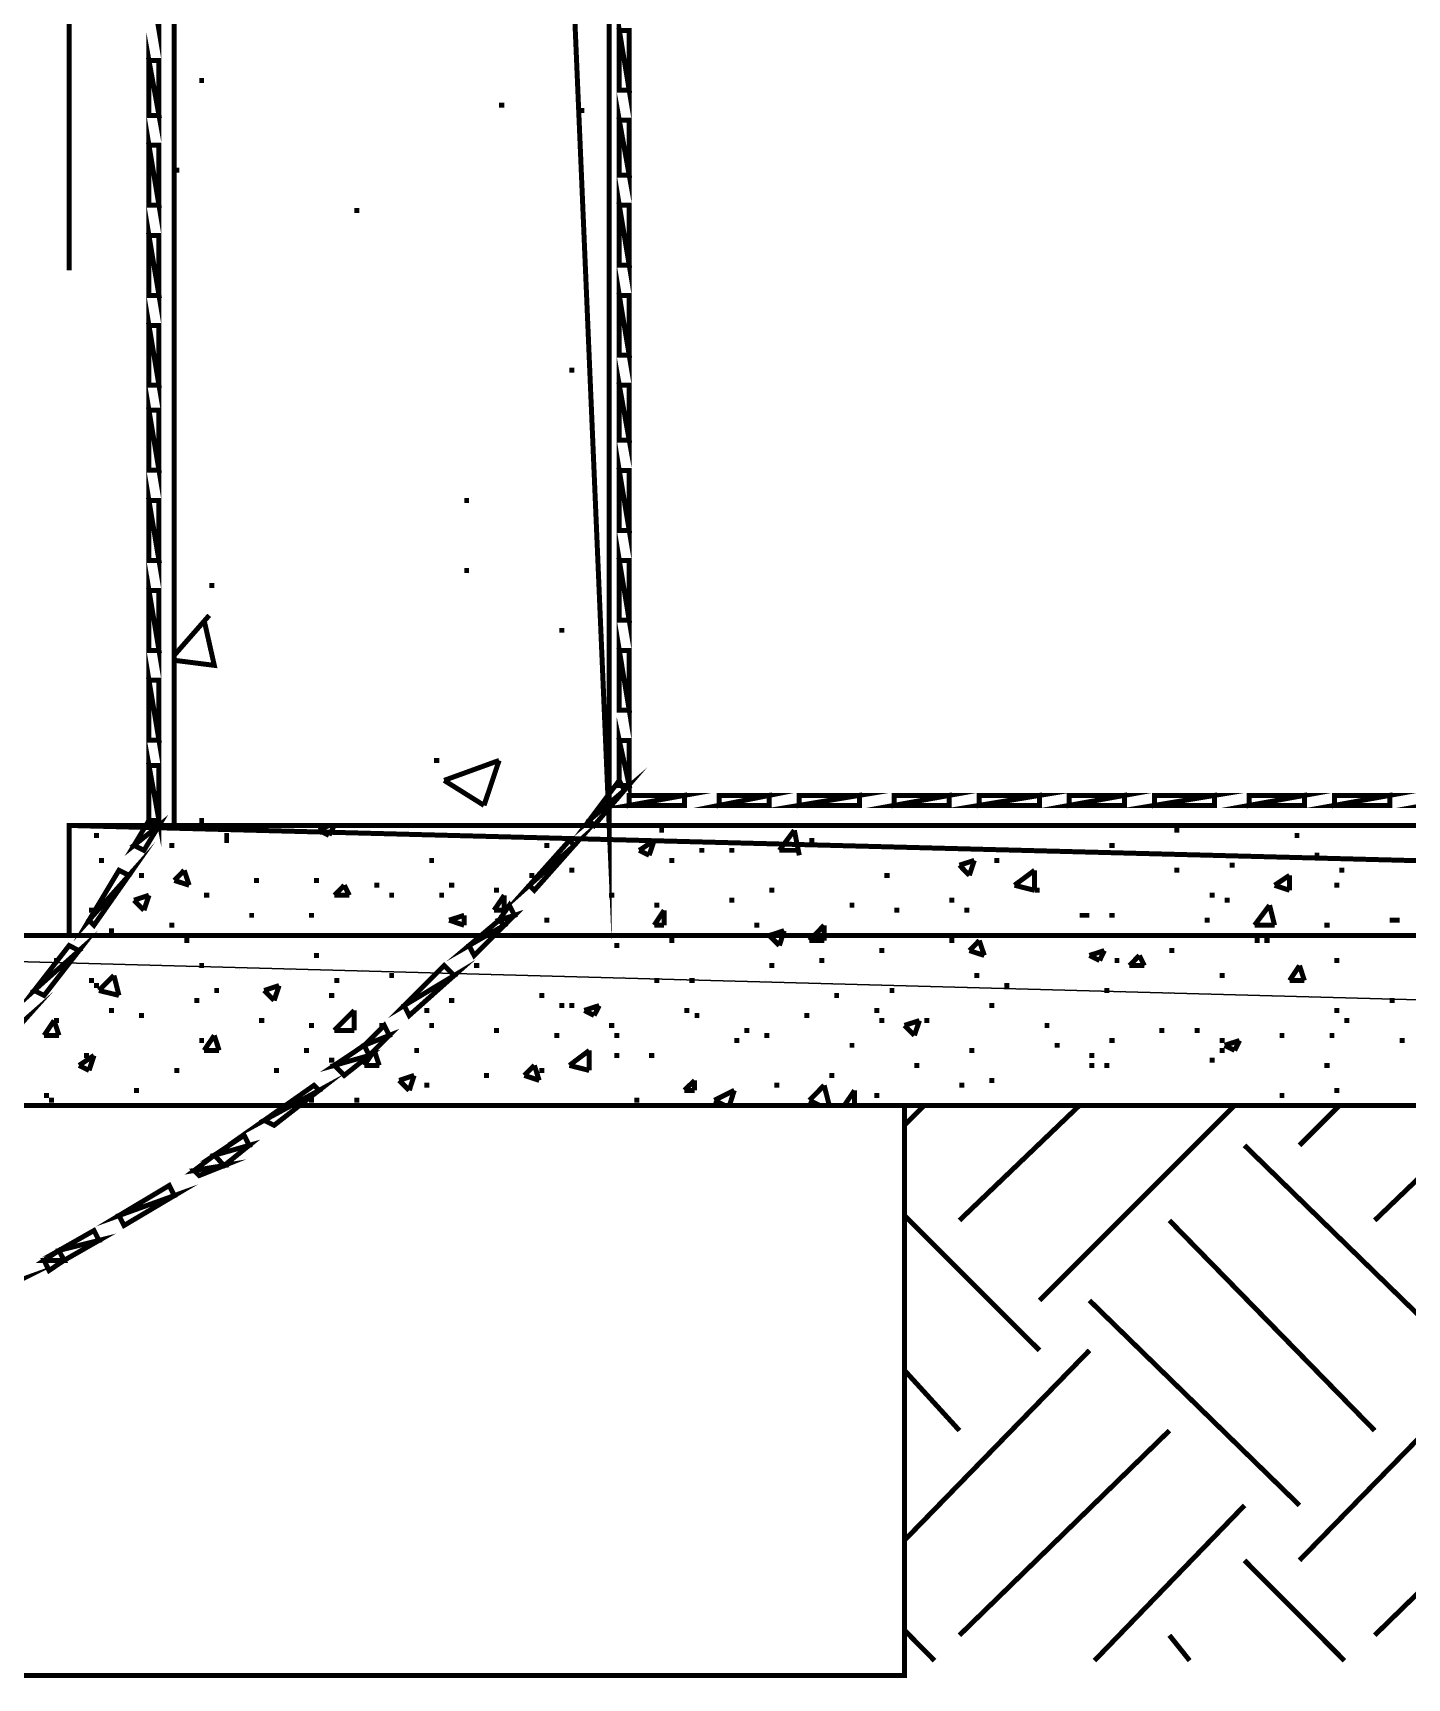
# Model space of a CAD drawing. Header units: metres. Extents: x -593 to 248, y 430 to 1024.
# Drawn here: x -511.76 to -500.11, y 860.85 to 874.8 of the extents above; entities that cross this region are included whole.
import ezdxf

# ---------------------------------------------------------------- set-up
doc = ezdxf.new("R2010")
doc.units = ezdxf.units.M
doc.header["$MEASUREMENT"] = 0
for name, color, linetype in [('C00-00-00-BLACK', 7, 'Continuous'), ('C00-FF-00', 3, 'Continuous'), ('C93-95-97', 253, 'Continuous'), ('C95-49-00', 34, 'Continuous')]:
    doc.layers.add(name, color=color, linetype=linetype)

msp = doc.modelspace()

# ---------------------------------------------------------------- linework, layer by layer
at = {"layer": 'C00-00-00-BLACK', "const_width": 0.0423}
for points in [[(-506.871, 868.083), (-506.871, 967.316)], [(-510.558, 958.754), (-510.558, 868.083), (-506.871, 868.083)], [(-510.516, 908.564), (-511.45, 908.564), (-511.45, 872.788)], [(-510.347, 874.399), (-510.305, 874.399)], [(-507.804, 874.188), (-507.76, 874.188)], [(-507.125, 874.145), (-507.082, 874.145)], [(-510.558, 873.637), (-510.516, 873.637)], [(-509.032, 873.296), (-508.99, 873.296)], [(-507.208, 871.942), (-507.167, 871.942)], [(-508.1, 870.838), (-508.059, 870.838)], [(-510.262, 870.118), (-510.219, 870.118)], [(-508.1, 870.245), (-508.059, 870.245)], [(-510.558, 869.526), (-510.262, 869.864)], [(-510.558, 869.483), (-510.219, 869.44), (-510.305, 869.822)], [(-507.294, 869.737), (-507.251, 869.737)], [(-508.355, 868.634), (-508.312, 868.634)], [(-508.27, 868.465), (-507.804, 868.634)], [(-507.932, 868.253), (-507.804, 868.634)], [(-508.27, 868.465), (-507.932, 868.253)], [(-511.45, 868.083), (-475.74, 868.083)], [(-511.45, 868.083), (-511.45, 867.15)], [(-510.347, 868.126), (-510.305, 868.126)], [(-509.416, 868.083), (-509.373, 868.083)], [(-509.331, 868.042), (-509.246, 868.083)], [(-509.331, 868.042), (-509.246, 867.999)], [(-509.246, 867.999), (-509.201, 868.083)], [(-506.446, 868.042), (-506.405, 868.042)], [(-505.428, 867.872), (-505.301, 868.042)], [(-505.259, 867.83), (-505.301, 868.042)], [(-505.005, 868.083), (-504.962, 868.083)], [(-503.052, 868.083), (-503.01, 868.083)], [(-502.079, 868.042), (-502.037, 868.042)], [(-501.652, 868.083), (-501.611, 868.083)], [(-511.239, 867.999), (-511.197, 867.999)], [(-510.601, 867.914), (-510.558, 867.914)], [(-510.135, 867.999), (-510.093, 867.999)], [(-510.135, 867.956), (-510.093, 867.956)], [(-507.42, 867.914), (-507.378, 867.914)], [(-506.616, 867.872), (-506.489, 867.956)], [(-506.532, 867.83), (-506.489, 867.956)], [(-505.174, 867.956), (-505.132, 867.956)], [(-502.629, 867.914), (-502.586, 867.914)], [(-501.06, 867.999), (-501.018, 867.999)], [(-511.197, 867.787), (-511.154, 867.787)], [(-508.396, 867.787), (-508.355, 867.787)], [(-506.616, 867.872), (-506.532, 867.83)], [(-506.362, 867.787), (-506.317, 867.787)], [(-506.106, 867.872), (-506.063, 867.872)], [(-505.851, 867.872), (-505.81, 867.872)], [(-505.428, 867.872), (-505.259, 867.872)], [(-503.901, 867.746), (-503.775, 867.787)], [(-503.901, 867.746), (-503.817, 867.66)], [(-503.817, 867.66), (-503.775, 867.787)], [(-503.605, 867.787), (-503.564, 867.787)], [(-501.611, 867.746), (-501.568, 867.746)], [(-500.89, 867.83), (-500.849, 867.83)], [(-510.858, 867.66), (-510.815, 867.66)], [(-510.558, 867.617), (-510.474, 867.703)], [(-510.558, 867.617), (-510.432, 867.576)], [(-510.432, 867.576), (-510.474, 867.703)], [(-509.882, 867.617), (-509.839, 867.617)], [(-509.373, 867.617), (-509.331, 867.617)], [(-507.547, 867.66), (-507.505, 867.66)], [(-507.208, 867.703), (-507.167, 867.703)], [(-504.537, 867.66), (-504.494, 867.66)], [(-503.434, 867.576), (-503.264, 867.703)], [(-503.264, 867.533), (-503.264, 867.703)], [(-502.079, 867.703), (-502.037, 867.703)], [(-501.229, 867.576), (-501.102, 867.66)], [(-501.102, 867.533), (-501.102, 867.66)], [(-500.679, 867.703), (-500.637, 867.703)], [(-510.9, 867.449), (-510.773, 867.491)], [(-510.815, 867.364), (-510.773, 867.491)], [(-510.305, 867.491), (-510.262, 867.491)], [(-509.201, 867.491), (-509.117, 867.576)], [(-509.201, 867.491), (-509.074, 867.491)], [(-509.074, 867.491), (-509.117, 867.576)], [(-508.862, 867.576), (-508.821, 867.576)], [(-508.735, 867.491), (-508.694, 867.491)], [(-508.312, 867.491), (-508.27, 867.491)], [(-508.228, 867.576), (-508.185, 867.576)], [(-507.847, 867.533), (-507.804, 867.533)], [(-507.847, 867.364), (-507.76, 867.491)], [(-507.76, 867.364), (-507.76, 867.491)], [(-506.871, 867.491), (-506.828, 867.491)], [(-505.513, 867.533), (-505.471, 867.533)], [(-503.434, 867.576), (-503.264, 867.533)], [(-503.264, 867.533), (-503.222, 867.533)], [(-501.78, 867.491), (-501.738, 867.491)], [(-501.229, 867.576), (-501.102, 867.533)], [(-500.722, 867.576), (-500.679, 867.576)], [(-511.281, 867.364), (-511.239, 867.364)], [(-510.9, 867.449), (-510.815, 867.364)], [(-507.847, 867.364), (-507.76, 867.364)], [(-506.489, 867.407), (-506.446, 867.407)], [(-506.489, 867.237), (-506.405, 867.364)], [(-506.405, 867.237), (-506.405, 867.364)], [(-505.851, 867.449), (-505.81, 867.449)], [(-504.833, 867.407), (-504.791, 867.407)], [(-504.452, 867.364), (-504.41, 867.364)], [(-503.987, 867.449), (-503.944, 867.449)], [(-503.86, 867.364), (-503.817, 867.364)], [(-501.652, 867.449), (-501.611, 867.449)], [(-501.399, 867.237), (-501.272, 867.407)], [(-501.229, 867.237), (-501.272, 867.407)], [(-511.111, 867.191), (-511.07, 867.191)], [(-510.601, 867.237), (-510.558, 867.237)], [(-509.923, 867.321), (-509.882, 867.321)], [(-509.416, 867.321), (-509.373, 867.321)], [(-508.228, 867.28), (-508.1, 867.321)], [(-508.228, 867.28), (-508.1, 867.237)], [(-508.1, 867.237), (-508.1, 867.321)], [(-507.42, 867.28), (-507.378, 867.28)], [(-506.489, 867.237), (-506.405, 867.237)], [(-505.64, 867.237), (-505.598, 867.237)], [(-505.513, 867.15), (-505.387, 867.191)], [(-505.428, 867.065), (-505.387, 867.191)], [(-505.174, 867.107), (-505.048, 867.237)], [(-505.048, 867.107), (-505.048, 867.237)], [(-502.883, 867.321), (-502.84, 867.321)], [(-502.84, 867.321), (-502.799, 867.321)], [(-502.629, 867.321), (-502.586, 867.321)], [(-501.822, 867.28), (-501.78, 867.28)], [(-501.399, 867.237), (-501.229, 867.237)], [(-500.806, 867.237), (-500.763, 867.237)], [(-500.253, 867.28), (-500.211, 867.28)], [(-500.211, 867.28), (-500.168, 867.28)], [(-511.45, 867.15), (-519.975, 867.15), (-519.975, 865.71)], [(-510.474, 867.107), (-510.432, 867.107)], [(-508.396, 867.15), (-508.355, 867.15)], [(-506.828, 867.065), (-506.785, 867.065)], [(-506.362, 867.107), (-506.317, 867.107)], [(-505.513, 867.15), (-505.428, 867.065)], [(-505.174, 867.107), (-505.048, 867.107)], [(-503.987, 867.107), (-503.944, 867.107)], [(-503.817, 867.022), (-503.733, 867.107)], [(-503.69, 866.981), (-503.733, 867.107)], [(-503.605, 867.15), (-503.564, 867.15)], [(-501.399, 867.107), (-501.356, 867.107)], [(-501.315, 867.107), (-501.272, 867.107)], [(-511.577, 866.938), (-511.536, 866.938)], [(-509.373, 866.981), (-509.331, 866.981)], [(-505.089, 866.938), (-505.048, 866.938)], [(-504.579, 867.022), (-504.537, 867.022)], [(-503.817, 867.022), (-503.69, 866.981)], [(-502.799, 866.981), (-502.672, 867.022)], [(-502.799, 866.981), (-502.713, 866.938)], [(-502.713, 866.938), (-502.672, 867.022)], [(-502.586, 866.938), (-502.544, 866.938)], [(-502.46, 866.895), (-502.376, 866.981)], [(-502.333, 866.895), (-502.376, 866.981)], [(-502.121, 867.022), (-502.079, 867.022)], [(-500.722, 866.938), (-500.679, 866.938)], [(-511.281, 866.768), (-511.239, 866.768)], [(-511.197, 866.684), (-511.07, 866.811)], [(-511.027, 866.642), (-511.07, 866.811)], [(-510.347, 866.895), (-510.305, 866.895)], [(-509.201, 866.768), (-509.158, 866.768)], [(-508.735, 866.811), (-508.694, 866.811)], [(-508.016, 866.895), (-507.973, 866.895)], [(-506.489, 866.768), (-506.446, 866.768)], [(-506.19, 866.768), (-506.147, 866.768)], [(-505.513, 866.895), (-505.471, 866.895)], [(-503.775, 866.811), (-503.733, 866.811)], [(-502.46, 866.895), (-502.333, 866.895)], [(-502.417, 866.895), (-502.376, 866.895)], [(-501.695, 866.811), (-501.652, 866.811)], [(-501.102, 866.768), (-501.018, 866.895)], [(-501.102, 866.768), (-500.976, 866.768)], [(-500.976, 866.768), (-501.018, 866.895)], [(-511.239, 866.726), (-511.197, 866.726)], [(-511.197, 866.684), (-511.027, 866.642)], [(-510.219, 866.684), (-510.178, 866.684)], [(-509.796, 866.684), (-509.669, 866.726)], [(-509.796, 866.684), (-509.712, 866.599)], [(-509.712, 866.599), (-509.669, 866.726)], [(-509.246, 866.642), (-509.201, 866.642)], [(-507.464, 866.642), (-507.42, 866.642)], [(-504.962, 866.642), (-504.921, 866.642)], [(-504.494, 866.684), (-504.452, 866.684)], [(-503.521, 866.726), (-503.478, 866.726)], [(-502.672, 866.684), (-502.629, 866.684)], [(-511.111, 866.515), (-511.07, 866.515)], [(-510.389, 866.599), (-510.347, 866.599)], [(-509.201, 866.345), (-509.032, 866.515)], [(-509.032, 866.345), (-509.032, 866.515)], [(-508.439, 866.515), (-508.396, 866.515)], [(-508.228, 866.599), (-508.185, 866.599)], [(-507.294, 866.556), (-507.251, 866.556)], [(-507.208, 866.556), (-507.167, 866.556)], [(-507.082, 866.515), (-506.955, 866.556)], [(-507.082, 866.515), (-506.998, 866.472)], [(-506.998, 866.472), (-506.955, 866.556)], [(-506.233, 866.515), (-506.19, 866.515)], [(-504.622, 866.515), (-504.579, 866.515)], [(-503.648, 866.556), (-503.605, 866.556)], [(-500.722, 866.515), (-500.679, 866.515)], [(-500.253, 866.599), (-500.211, 866.599)], [(-511.662, 866.303), (-511.577, 866.429)], [(-511.536, 866.303), (-511.577, 866.429)], [(-511.577, 866.429), (-511.536, 866.429)], [(-510.858, 866.472), (-510.815, 866.472)], [(-509.839, 866.429), (-509.796, 866.429)], [(-509.416, 866.388), (-509.373, 866.388)], [(-508.821, 866.388), (-508.778, 866.388)], [(-508.396, 866.388), (-508.355, 866.388)], [(-506.871, 866.388), (-506.828, 866.388)], [(-506.147, 866.472), (-506.106, 866.472)], [(-505.217, 866.472), (-505.174, 866.472)], [(-504.579, 866.429), (-504.537, 866.429)], [(-504.367, 866.388), (-504.24, 866.429)], [(-504.367, 866.388), (-504.283, 866.303)], [(-504.283, 866.303), (-504.24, 866.429)], [(-504.198, 866.429), (-504.156, 866.429)], [(-503.179, 866.388), (-503.138, 866.388)], [(-500.637, 866.429), (-500.594, 866.429)], [(-511.662, 866.303), (-511.536, 866.303)], [(-510.347, 866.26), (-510.305, 866.26)], [(-510.305, 866.176), (-510.219, 866.303)], [(-510.178, 866.176), (-510.219, 866.303)], [(-509.201, 866.345), (-509.032, 866.345)], [(-507.847, 866.345), (-507.804, 866.345)], [(-507.337, 866.303), (-507.294, 866.303)], [(-506.828, 866.303), (-506.785, 866.303)], [(-505.81, 866.26), (-505.767, 866.26)], [(-505.724, 866.345), (-505.683, 866.345)], [(-505.555, 866.303), (-505.513, 866.303)], [(-504.833, 866.219), (-504.791, 866.219)], [(-503.095, 866.219), (-503.052, 866.219)], [(-502.629, 866.26), (-502.586, 866.26)], [(-502.206, 866.345), (-502.163, 866.345)], [(-501.907, 866.345), (-501.864, 866.345)], [(-501.695, 866.26), (-501.652, 866.26)], [(-501.652, 866.219), (-501.526, 866.26)], [(-501.652, 866.219), (-501.568, 866.176)], [(-501.568, 866.176), (-501.526, 866.26)], [(-501.187, 866.303), (-501.145, 866.303)], [(-500.763, 866.303), (-500.722, 866.303)], [(-500.168, 866.26), (-500.127, 866.26)], [(-511.366, 866.049), (-511.239, 866.133)], [(-511.323, 866.133), (-511.281, 866.133)], [(-511.281, 866.006), (-511.239, 866.133)], [(-510.305, 866.176), (-510.178, 866.176)], [(-509.457, 866.176), (-509.416, 866.176)], [(-509.246, 866.092), (-509.201, 866.092)], [(-508.948, 866.049), (-508.862, 866.176)], [(-508.821, 866.049), (-508.862, 866.176)], [(-508.524, 866.176), (-508.482, 866.176)], [(-507.208, 866.049), (-507.04, 866.176)], [(-507.04, 866.006), (-507.04, 866.176)], [(-506.828, 866.133), (-506.785, 866.133)], [(-506.532, 866.133), (-506.489, 866.133)], [(-503.817, 866.176), (-503.775, 866.176)], [(-502.799, 866.133), (-502.756, 866.133)], [(-501.78, 866.092), (-501.738, 866.092)], [(-501.695, 866.176), (-501.652, 866.176)], [(-511.366, 866.049), (-511.281, 866.006)], [(-510.558, 866.006), (-510.516, 866.006)], [(-509.712, 866.006), (-509.669, 866.006)], [(-508.948, 866.049), (-508.821, 866.049)], [(-508.651, 865.922), (-508.524, 865.964)], [(-508.566, 865.837), (-508.524, 865.964)], [(-507.932, 865.964), (-507.889, 865.964)], [(-507.59, 865.964), (-507.505, 866.049)], [(-507.59, 865.964), (-507.464, 865.922)], [(-507.464, 865.922), (-507.505, 866.049)], [(-507.464, 866.006), (-507.42, 866.006)], [(-507.208, 866.049), (-507.04, 866.006)], [(-505.005, 865.964), (-504.962, 865.964)], [(-504.283, 866.049), (-504.24, 866.049)], [(-502.799, 866.049), (-502.756, 866.049)], [(-502.672, 866.049), (-502.629, 866.049)], [(-500.806, 866.049), (-500.763, 866.049)], [(-511.662, 865.795), (-511.62, 865.795)], [(-510.9, 865.837), (-510.858, 865.837)], [(-508.651, 865.922), (-508.566, 865.837)], [(-508.439, 865.88), (-508.396, 865.88)], [(-506.233, 865.837), (-506.147, 865.922)], [(-506.233, 865.837), (-506.147, 865.837)], [(-506.147, 865.837), (-506.147, 865.922)], [(-505.979, 865.753), (-505.81, 865.837)], [(-505.851, 865.71), (-505.81, 865.837)], [(-505.471, 865.88), (-505.428, 865.88)], [(-505.174, 865.753), (-505.048, 865.88)], [(-505.005, 865.71), (-505.048, 865.88)], [(-504.876, 865.71), (-504.791, 865.837)], [(-504.791, 865.71), (-504.791, 865.837)], [(-504.622, 865.795), (-504.579, 865.795)], [(-503.901, 865.88), (-503.86, 865.88)], [(-503.648, 865.922), (-503.605, 865.922)], [(-501.187, 865.795), (-501.145, 865.795)], [(-500.722, 865.837), (-500.679, 865.837)], [(-521.883, 865.71), (-465.349, 865.71)], [(-512.427, 865.71), (-512.427, 860.876), (-504.367, 860.876), (-504.367, 865.71)], [(-511.62, 865.753), (-511.577, 865.753)], [(-511.62, 865.753), (-511.577, 865.753)], [(-509.416, 865.753), (-509.373, 865.753)], [(-509.032, 865.753), (-508.99, 865.753)], [(-506.658, 865.753), (-506.616, 865.753)], [(-505.979, 865.753), (-505.894, 865.71)], [(-505.174, 865.753), (-505.089, 865.71)]]:
    msp.add_lwpolyline(points, dxfattribs=at)
at = {"layer": 'C00-FF-00', "const_width": 0.0423}
for points in [[(-510.688, 875.33), (-510.773, 875.33), (-510.688, 874.823), (-510.688, 875.33)], [(-506.785, 874.823), (-506.701, 874.315), (-506.785, 874.315), (-506.785, 874.823)], [(-510.773, 874.568), (-510.688, 874.102), (-510.773, 874.102), (-510.773, 874.568)], [(-506.701, 874.823), (-506.785, 874.823), (-506.701, 874.315), (-506.701, 874.823)], [(-510.688, 874.568), (-510.773, 874.568), (-510.688, 874.102), (-510.688, 874.568)], [(-506.785, 874.061), (-506.701, 873.595), (-506.785, 873.595), (-506.785, 874.061)], [(-510.773, 873.849), (-510.688, 873.34), (-510.773, 873.34), (-510.773, 873.849)], [(-506.701, 874.061), (-506.785, 874.061), (-506.701, 873.595), (-506.701, 874.061)], [(-510.688, 873.849), (-510.773, 873.849), (-510.688, 873.34), (-510.688, 873.849)], [(-506.785, 873.34), (-506.701, 872.833), (-506.785, 872.833), (-506.785, 873.34)], [(-506.701, 873.34), (-506.785, 873.34), (-506.701, 872.833), (-506.701, 873.34)], [(-510.773, 873.084), (-510.688, 872.576), (-510.773, 872.576), (-510.773, 873.084)], [(-510.688, 873.084), (-510.773, 873.084), (-510.688, 872.576), (-510.688, 873.084)], [(-506.785, 872.576), (-506.701, 872.069), (-506.785, 872.069), (-506.785, 872.576)], [(-510.773, 872.322), (-510.688, 871.815), (-510.773, 871.815), (-510.773, 872.322)], [(-506.701, 872.576), (-506.785, 872.576), (-506.701, 872.069), (-506.701, 872.576)], [(-510.688, 872.322), (-510.773, 872.322), (-510.688, 871.815), (-510.688, 872.322)], [(-506.785, 871.815), (-506.701, 871.349), (-506.785, 871.349), (-506.785, 871.815)], [(-510.773, 871.603), (-510.688, 871.094), (-510.773, 871.094), (-510.773, 871.603)], [(-506.701, 871.815), (-506.785, 871.815), (-506.701, 871.349), (-506.701, 871.815)], [(-510.688, 871.603), (-510.773, 871.603), (-510.688, 871.094), (-510.688, 871.603)], [(-506.785, 871.091), (-506.701, 870.584), (-506.785, 870.584), (-506.785, 871.091)], [(-506.701, 871.091), (-506.785, 871.091), (-506.701, 870.584), (-506.701, 871.091)], [(-510.773, 870.838), (-510.688, 870.329), (-510.773, 870.329), (-510.773, 870.838)], [(-510.688, 870.838), (-510.773, 870.838), (-510.688, 870.329), (-510.688, 870.838)], [(-506.785, 870.329), (-506.701, 869.822), (-506.785, 869.822), (-506.785, 870.329)], [(-510.773, 870.076), (-510.688, 869.567), (-510.773, 869.567), (-510.773, 870.076)], [(-506.701, 870.329), (-506.785, 870.329), (-506.701, 869.822), (-506.701, 870.329)], [(-510.688, 870.076), (-510.773, 870.076), (-510.688, 869.567), (-510.688, 870.076)], [(-506.785, 869.567), (-506.701, 869.06), (-506.785, 869.06), (-506.785, 869.567)], [(-506.701, 869.567), (-506.785, 869.567), (-506.701, 869.06), (-506.701, 869.567)], [(-510.773, 869.314), (-510.688, 868.805), (-510.773, 868.805), (-510.773, 869.314)], [(-510.688, 869.314), (-510.773, 869.314), (-510.688, 868.805), (-510.688, 869.314)], [(-506.785, 868.804), (-506.701, 868.422), (-506.785, 868.422), (-506.785, 868.804)], [(-510.773, 868.592), (-510.688, 868.126), (-510.773, 868.126), (-510.773, 868.592)], [(-506.701, 868.804), (-506.785, 868.804), (-506.701, 868.422), (-506.701, 868.804)], [(-510.688, 868.592), (-510.773, 868.592), (-510.688, 868.126), (-510.688, 868.592)], [(-507.04, 868.126), (-506.743, 868.38), (-506.785, 868.465), (-507.04, 868.126)], [(-506.998, 868.083), (-507.04, 868.126), (-506.743, 868.38), (-506.998, 868.083)], [(-506.233, 868.253), (-506.233, 868.338), (-506.701, 868.253), (-506.233, 868.253)], [(-506.233, 868.338), (-506.701, 868.253), (-506.701, 868.338), (-506.233, 868.338)], [(-505.513, 868.253), (-505.513, 868.338), (-505.939, 868.253), (-505.513, 868.253)], [(-505.513, 868.338), (-505.939, 868.253), (-505.939, 868.338), (-505.513, 868.338)], [(-504.749, 868.253), (-504.749, 868.338), (-505.259, 868.253), (-504.749, 868.253)], [(-504.749, 868.338), (-505.259, 868.253), (-505.259, 868.338), (-504.749, 868.338)], [(-503.987, 868.253), (-503.987, 868.338), (-504.455, 868.253), (-503.987, 868.253)], [(-503.987, 868.338), (-504.455, 868.253), (-504.455, 868.338), (-503.987, 868.338)], [(-503.222, 868.253), (-503.222, 868.338), (-503.733, 868.253), (-503.222, 868.253)], [(-503.222, 868.338), (-503.733, 868.253), (-503.733, 868.338), (-503.222, 868.338)], [(-502.502, 868.253), (-502.502, 868.338), (-502.971, 868.253), (-502.502, 868.253)], [(-502.502, 868.338), (-502.971, 868.253), (-502.971, 868.338), (-502.502, 868.338)], [(-501.738, 868.253), (-501.738, 868.338), (-502.247, 868.253), (-501.738, 868.253)], [(-501.738, 868.338), (-502.247, 868.253), (-502.247, 868.338), (-501.738, 868.338)], [(-500.976, 868.253), (-500.976, 868.338), (-501.444, 868.253), (-500.976, 868.253)], [(-500.976, 868.338), (-501.444, 868.253), (-501.444, 868.338), (-500.976, 868.338)], [(-500.253, 868.253), (-500.253, 868.338), (-500.722, 868.253), (-500.253, 868.253)], [(-500.253, 868.338), (-500.722, 868.253), (-500.722, 868.338), (-500.253, 868.338)], [(-499.491, 868.253), (-499.491, 868.338), (-499.96, 868.253), (-499.491, 868.253)], [(-510.9, 867.914), (-510.688, 868.083), (-510.773, 868.126), (-510.9, 867.914)], [(-510.815, 867.872), (-510.9, 867.914), (-510.688, 868.083), (-510.815, 867.872)], [(-507.505, 867.533), (-507.547, 867.576), (-507.167, 867.914), (-507.505, 867.533)], [(-511.239, 867.237), (-511.281, 867.28), (-510.943, 867.66), (-511.239, 867.237)], [(-507.547, 867.576), (-507.167, 867.914), (-507.208, 867.956), (-507.547, 867.576)], [(-511.281, 867.28), (-510.943, 867.66), (-511.027, 867.703), (-511.281, 867.28)], [(-507.804, 867.28), (-507.674, 867.321), (-507.717, 867.407), (-507.804, 867.28)], [(-507.76, 867.237), (-507.804, 867.28), (-507.674, 867.321), (-507.76, 867.237)], [(-508.059, 867.065), (-507.76, 867.237), (-507.804, 867.28), (-508.059, 867.065)], [(-508.016, 866.981), (-508.059, 867.065), (-507.76, 867.237), (-508.016, 866.981)], [(-511.746, 866.684), (-511.366, 867.022), (-511.45, 867.065), (-511.746, 866.684)], [(-511.662, 866.642), (-511.746, 866.684), (-511.366, 867.022), (-511.662, 866.642)], [(-508.566, 866.472), (-508.609, 866.556), (-508.185, 866.811), (-508.566, 866.472)], [(-508.609, 866.556), (-508.185, 866.811), (-508.27, 866.895), (-508.609, 866.556)], [(-512.172, 866.049), (-512.215, 866.092), (-511.832, 866.429), (-512.172, 866.049)], [(-508.948, 866.219), (-508.735, 866.303), (-508.778, 866.388), (-508.948, 866.219)], [(-509.201, 866.049), (-508.905, 866.133), (-508.948, 866.219), (-509.201, 866.049)], [(-508.905, 866.133), (-508.948, 866.219), (-508.735, 866.303), (-508.905, 866.133)], [(-509.117, 865.964), (-509.201, 866.049), (-508.905, 866.133), (-509.117, 865.964)], [(-509.712, 865.541), (-509.796, 865.583), (-509.331, 865.837), (-509.712, 865.541)], [(-509.796, 865.583), (-509.331, 865.837), (-509.373, 865.88), (-509.796, 865.583)], [(-510.219, 865.287), (-509.923, 865.371), (-509.966, 865.456), (-510.219, 865.287)], [(-510.135, 865.2), (-510.219, 865.287), (-509.923, 865.371), (-510.135, 865.2)], [(-510.389, 865.158), (-510.135, 865.2), (-510.219, 865.287), (-510.389, 865.158)], [(-510.347, 865.115), (-510.389, 865.158), (-510.135, 865.2), (-510.347, 865.115)], [(-511.027, 864.776), (-510.558, 864.945), (-510.601, 865.031), (-511.027, 864.776)], [(-510.984, 864.692), (-511.027, 864.776), (-510.558, 864.945), (-510.984, 864.692)], [(-511.536, 864.48), (-511.197, 864.565), (-511.239, 864.649), (-511.536, 864.48)], [(-511.493, 864.396), (-511.536, 864.48), (-511.197, 864.565), (-511.493, 864.396)], [(-511.662, 864.396), (-511.493, 864.396), (-511.536, 864.48), (-511.662, 864.396)], [(-511.62, 864.31), (-511.662, 864.396), (-511.493, 864.396), (-511.62, 864.31)], [(-512.299, 864.014), (-512.342, 864.057), (-511.873, 864.226), (-512.299, 864.014)]]:
    msp.add_lwpolyline(points, close=True, dxfattribs=at)
at = {"layer": 'C00-FF-00'}
for points in [[(-506.701, 874.823), (-506.785, 874.823), (-506.701, 874.315), (-506.701, 874.823)], [(-506.785, 874.823), (-506.701, 874.315), (-506.785, 874.315), (-506.785, 874.823)], [(-510.688, 874.568), (-510.773, 874.568), (-510.688, 874.102), (-510.688, 874.568)], [(-510.773, 874.568), (-510.688, 874.102), (-510.773, 874.102), (-510.773, 874.568)], [(-506.701, 874.061), (-506.785, 874.061), (-506.701, 873.595), (-506.701, 874.061)], [(-506.785, 874.061), (-506.701, 873.595), (-506.785, 873.595), (-506.785, 874.061)], [(-510.688, 873.849), (-510.773, 873.849), (-510.688, 873.34), (-510.688, 873.849)], [(-510.773, 873.849), (-510.688, 873.34), (-510.773, 873.34), (-510.773, 873.849)], [(-506.701, 873.34), (-506.785, 873.34), (-506.701, 872.833), (-506.701, 873.34)], [(-506.785, 873.34), (-506.701, 872.833), (-506.785, 872.833), (-506.785, 873.34)], [(-510.688, 873.084), (-510.773, 873.084), (-510.688, 872.576), (-510.688, 873.084)], [(-510.773, 873.084), (-510.688, 872.576), (-510.773, 872.576), (-510.773, 873.084)], [(-506.701, 872.576), (-506.785, 872.576), (-506.701, 872.069), (-506.701, 872.576)], [(-506.785, 872.576), (-506.701, 872.069), (-506.785, 872.069), (-506.785, 872.576)], [(-510.688, 872.322), (-510.773, 872.322), (-510.688, 871.815), (-510.688, 872.322)], [(-510.773, 872.322), (-510.688, 871.815), (-510.773, 871.815), (-510.773, 872.322)], [(-506.701, 871.815), (-506.785, 871.815), (-506.701, 871.349), (-506.701, 871.815)], [(-506.785, 871.815), (-506.701, 871.349), (-506.785, 871.349), (-506.785, 871.815)], [(-510.688, 871.603), (-510.773, 871.603), (-510.688, 871.094), (-510.688, 871.603)], [(-510.773, 871.603), (-510.688, 871.094), (-510.773, 871.094), (-510.773, 871.603)], [(-506.701, 871.091), (-506.785, 871.091), (-506.701, 870.584), (-506.701, 871.091)], [(-506.785, 871.091), (-506.701, 870.584), (-506.785, 870.584), (-506.785, 871.091)], [(-510.688, 870.838), (-510.773, 870.838), (-510.688, 870.329), (-510.688, 870.838)], [(-510.773, 870.838), (-510.688, 870.329), (-510.773, 870.329), (-510.773, 870.838)], [(-506.701, 870.329), (-506.785, 870.329), (-506.701, 869.822), (-506.701, 870.329)], [(-506.785, 870.329), (-506.701, 869.822), (-506.785, 869.822), (-506.785, 870.329)], [(-510.688, 870.076), (-510.773, 870.076), (-510.688, 869.567), (-510.688, 870.076)], [(-510.773, 870.076), (-510.688, 869.567), (-510.773, 869.567), (-510.773, 870.076)], [(-506.701, 869.567), (-506.785, 869.567), (-506.701, 869.06), (-506.701, 869.567)], [(-506.785, 869.567), (-506.701, 869.06), (-506.785, 869.06), (-506.785, 869.567)], [(-510.688, 869.314), (-510.773, 869.314), (-510.688, 868.805), (-510.688, 869.314)], [(-510.773, 869.314), (-510.688, 868.805), (-510.773, 868.805), (-510.773, 869.314)], [(-506.701, 868.804), (-506.785, 868.804), (-506.701, 868.422), (-506.701, 868.804)], [(-506.785, 868.804), (-506.701, 868.422), (-506.785, 868.422), (-506.785, 868.804)], [(-510.688, 868.592), (-510.773, 868.592), (-510.688, 868.126), (-510.688, 868.592)], [(-510.773, 868.592), (-510.688, 868.126), (-510.773, 868.126), (-510.773, 868.592)], [(-507.04, 868.126), (-506.743, 868.38), (-506.785, 868.465), (-507.04, 868.126)], [(-506.998, 868.083), (-507.04, 868.126), (-506.743, 868.38), (-506.998, 868.083)], [(-506.233, 868.253), (-506.233, 868.338), (-506.701, 868.253), (-506.233, 868.253)], [(-506.233, 868.338), (-506.701, 868.253), (-506.701, 868.338), (-506.233, 868.338)], [(-505.513, 868.253), (-505.513, 868.338), (-505.939, 868.253), (-505.513, 868.253)], [(-505.513, 868.338), (-505.939, 868.253), (-505.939, 868.338), (-505.513, 868.338)], [(-504.749, 868.253), (-504.749, 868.338), (-505.259, 868.253), (-504.749, 868.253)], [(-504.749, 868.338), (-505.259, 868.253), (-505.259, 868.338), (-504.749, 868.338)], [(-503.987, 868.253), (-503.987, 868.338), (-504.455, 868.253), (-503.987, 868.253)], [(-503.987, 868.338), (-504.455, 868.253), (-504.455, 868.338), (-503.987, 868.338)], [(-503.222, 868.253), (-503.222, 868.338), (-503.733, 868.253), (-503.222, 868.253)], [(-503.222, 868.338), (-503.733, 868.253), (-503.733, 868.338), (-503.222, 868.338)], [(-502.502, 868.253), (-502.502, 868.338), (-502.971, 868.253), (-502.502, 868.253)], [(-502.502, 868.338), (-502.971, 868.253), (-502.971, 868.338), (-502.502, 868.338)], [(-501.738, 868.253), (-501.738, 868.338), (-502.247, 868.253), (-501.738, 868.253)], [(-501.738, 868.338), (-502.247, 868.253), (-502.247, 868.338), (-501.738, 868.338)], [(-500.976, 868.253), (-500.976, 868.338), (-501.444, 868.253), (-500.976, 868.253)], [(-500.976, 868.338), (-501.444, 868.253), (-501.444, 868.338), (-500.976, 868.338)], [(-500.253, 868.253), (-500.253, 868.338), (-500.722, 868.253), (-500.253, 868.253)], [(-500.253, 868.338), (-500.722, 868.253), (-500.722, 868.338), (-500.253, 868.338)], [(-510.9, 867.914), (-510.688, 868.083), (-510.773, 868.126), (-510.9, 867.914)], [(-510.815, 867.872), (-510.9, 867.914), (-510.688, 868.083), (-510.815, 867.872)], [(-507.547, 867.576), (-507.167, 867.914), (-507.208, 867.956), (-507.547, 867.576)], [(-507.505, 867.533), (-507.547, 867.576), (-507.167, 867.914), (-507.505, 867.533)], [(-511.281, 867.28), (-510.943, 867.66), (-511.027, 867.703), (-511.281, 867.28)], [(-511.239, 867.237), (-511.281, 867.28), (-510.943, 867.66), (-511.239, 867.237)], [(-507.804, 867.28), (-507.674, 867.321), (-507.717, 867.407), (-507.804, 867.28)], [(-508.059, 867.065), (-507.76, 867.237), (-507.804, 867.28), (-508.059, 867.065)], [(-508.016, 866.981), (-508.059, 867.065), (-507.76, 867.237), (-508.016, 866.981)], [(-507.76, 867.237), (-507.804, 867.28), (-507.674, 867.321), (-507.76, 867.237)], [(-511.746, 866.684), (-511.366, 867.022), (-511.45, 867.065), (-511.746, 866.684)], [(-511.662, 866.642), (-511.746, 866.684), (-511.366, 867.022), (-511.662, 866.642)], [(-508.609, 866.556), (-508.185, 866.811), (-508.27, 866.895), (-508.609, 866.556)], [(-508.566, 866.472), (-508.609, 866.556), (-508.185, 866.811), (-508.566, 866.472)], [(-508.948, 866.219), (-508.735, 866.303), (-508.778, 866.388), (-508.948, 866.219)], [(-508.905, 866.133), (-508.948, 866.219), (-508.735, 866.303), (-508.905, 866.133)], [(-509.201, 866.049), (-508.905, 866.133), (-508.948, 866.219), (-509.201, 866.049)], [(-509.117, 865.964), (-509.201, 866.049), (-508.905, 866.133), (-509.117, 865.964)], [(-509.796, 865.583), (-509.331, 865.837), (-509.373, 865.88), (-509.796, 865.583)], [(-509.712, 865.541), (-509.796, 865.583), (-509.331, 865.837), (-509.712, 865.541)], [(-510.219, 865.287), (-509.923, 865.371), (-509.966, 865.456), (-510.219, 865.287)], [(-510.389, 865.158), (-510.135, 865.2), (-510.219, 865.287), (-510.389, 865.158)], [(-510.135, 865.2), (-510.219, 865.287), (-509.923, 865.371), (-510.135, 865.2)], [(-510.347, 865.115), (-510.389, 865.158), (-510.135, 865.2), (-510.347, 865.115)], [(-511.027, 864.776), (-510.558, 864.945), (-510.601, 865.031), (-511.027, 864.776)], [(-510.984, 864.692), (-511.027, 864.776), (-510.558, 864.945), (-510.984, 864.692)], [(-511.536, 864.48), (-511.197, 864.565), (-511.239, 864.649), (-511.536, 864.48)], [(-511.493, 864.396), (-511.536, 864.48), (-511.197, 864.565), (-511.493, 864.396)], [(-511.662, 864.396), (-511.493, 864.396), (-511.536, 864.48), (-511.662, 864.396)], [(-511.62, 864.31), (-511.662, 864.396), (-511.493, 864.396), (-511.62, 864.31)]]:
    msp.add_lwpolyline(points, close=True, dxfattribs=at)
at = {"layer": 'C00-FF-00', "const_width": 0.0423}
for points in [[(-506.701, 868.422), (-506.785, 868.422)], [(-506.701, 868.253), (-506.701, 868.338)], [(-510.688, 868.126), (-510.773, 868.126)]]:
    msp.add_lwpolyline(points, dxfattribs=at)
at = {"layer": 'C93-95-97', "const_width": 0.0423}
for points in [[(-510.558, 954.599), (-506.871, 868.083), (-510.558, 868.083), (-510.558, 954.599)], [(-506.871, 954.599), (-510.558, 954.599), (-506.871, 868.083), (-506.871, 954.599)], [(-511.45, 868.083), (-475.74, 867.15), (-511.45, 867.15), (-511.45, 868.083)], [(-511.45, 868.083), (-510.558, 868.083), (-510.516, 868.083), (-511.45, 868.083)], [(-510.558, 868.083), (-510.516, 868.083), (-511.45, 868.083), (-510.558, 868.083)], [(-475.74, 868.083), (-511.45, 868.083), (-475.74, 867.15), (-475.74, 868.083)], [(-506.871, 868.083), (-475.74, 868.083), (-475.697, 868.083), (-506.871, 868.083)], [(-475.74, 868.083), (-475.697, 868.083), (-506.871, 868.083), (-475.74, 868.083)], [(-467.215, 865.71), (-519.975, 865.71), (-519.975, 867.15), (-467.215, 865.71)], [(-519.975, 867.15), (-467.215, 867.15), (-467.215, 865.71), (-519.975, 867.15)], [(-467.215, 865.71), (-467.172, 865.71), (-519.975, 865.71), (-467.215, 865.71)]]:
    msp.add_lwpolyline(points, close=True, dxfattribs=at)
at = {"layer": 'C93-95-97'}
for points in [[(-506.871, 954.599), (-510.558, 954.599), (-506.871, 868.083), (-506.871, 954.599)], [(-510.558, 954.599), (-506.871, 868.083), (-510.558, 868.083), (-510.558, 954.599)], [(-511.45, 868.083), (-510.558, 868.083), (-510.516, 868.083), (-511.45, 868.083)], [(-510.558, 868.083), (-510.516, 868.083), (-511.45, 868.083), (-510.558, 868.083)], [(-475.74, 868.083), (-511.45, 868.083), (-475.74, 867.15), (-475.74, 868.083)], [(-511.45, 868.083), (-475.74, 867.15), (-511.45, 867.15), (-511.45, 868.083)], [(-506.871, 868.083), (-475.74, 868.083), (-475.697, 868.083), (-506.871, 868.083)], [(-475.74, 868.083), (-475.697, 868.083), (-506.871, 868.083), (-475.74, 868.083)], [(-467.215, 865.71), (-519.975, 865.71), (-519.975, 867.15), (-467.215, 865.71)], [(-519.975, 867.15), (-467.215, 867.15), (-467.215, 865.71), (-519.975, 867.15)], [(-467.215, 865.71), (-467.172, 865.71), (-519.975, 865.71), (-467.215, 865.71)]]:
    msp.add_lwpolyline(points, close=True, dxfattribs=at)
at = {"layer": 'C95-49-00', "const_width": 0.0423}
for points in [[(-504.367, 865.541), (-504.198, 865.71)], [(-503.901, 864.735), (-502.883, 865.71)], [(-503.222, 864.057), (-501.568, 865.71)], [(-501.018, 865.371), (-500.679, 865.71)], [(-500.38, 864.735), (-499.365, 865.71)], [(-499.702, 863.633), (-501.484, 865.371)], [(-503.222, 863.633), (-504.367, 864.776)], [(-500.38, 862.953), (-502.121, 864.735)], [(-501.018, 862.319), (-502.799, 864.057)], [(-504.367, 862.023), (-502.799, 863.633)], [(-501.018, 861.853), (-499.279, 863.633)], [(-503.901, 862.953), (-504.367, 863.464)], [(-503.901, 861.218), (-502.121, 862.953)], [(-500.38, 861.218), (-498.6, 862.953)], [(-502.756, 861.003), (-501.484, 862.319)], [(-500.637, 861.003), (-501.484, 861.853)], [(-504.113, 861.003), (-504.367, 861.261)], [(-501.949, 861.003), (-502.121, 861.218)]]:
    msp.add_lwpolyline(points, dxfattribs=at)

doc.saveas('drawing.dxf')
